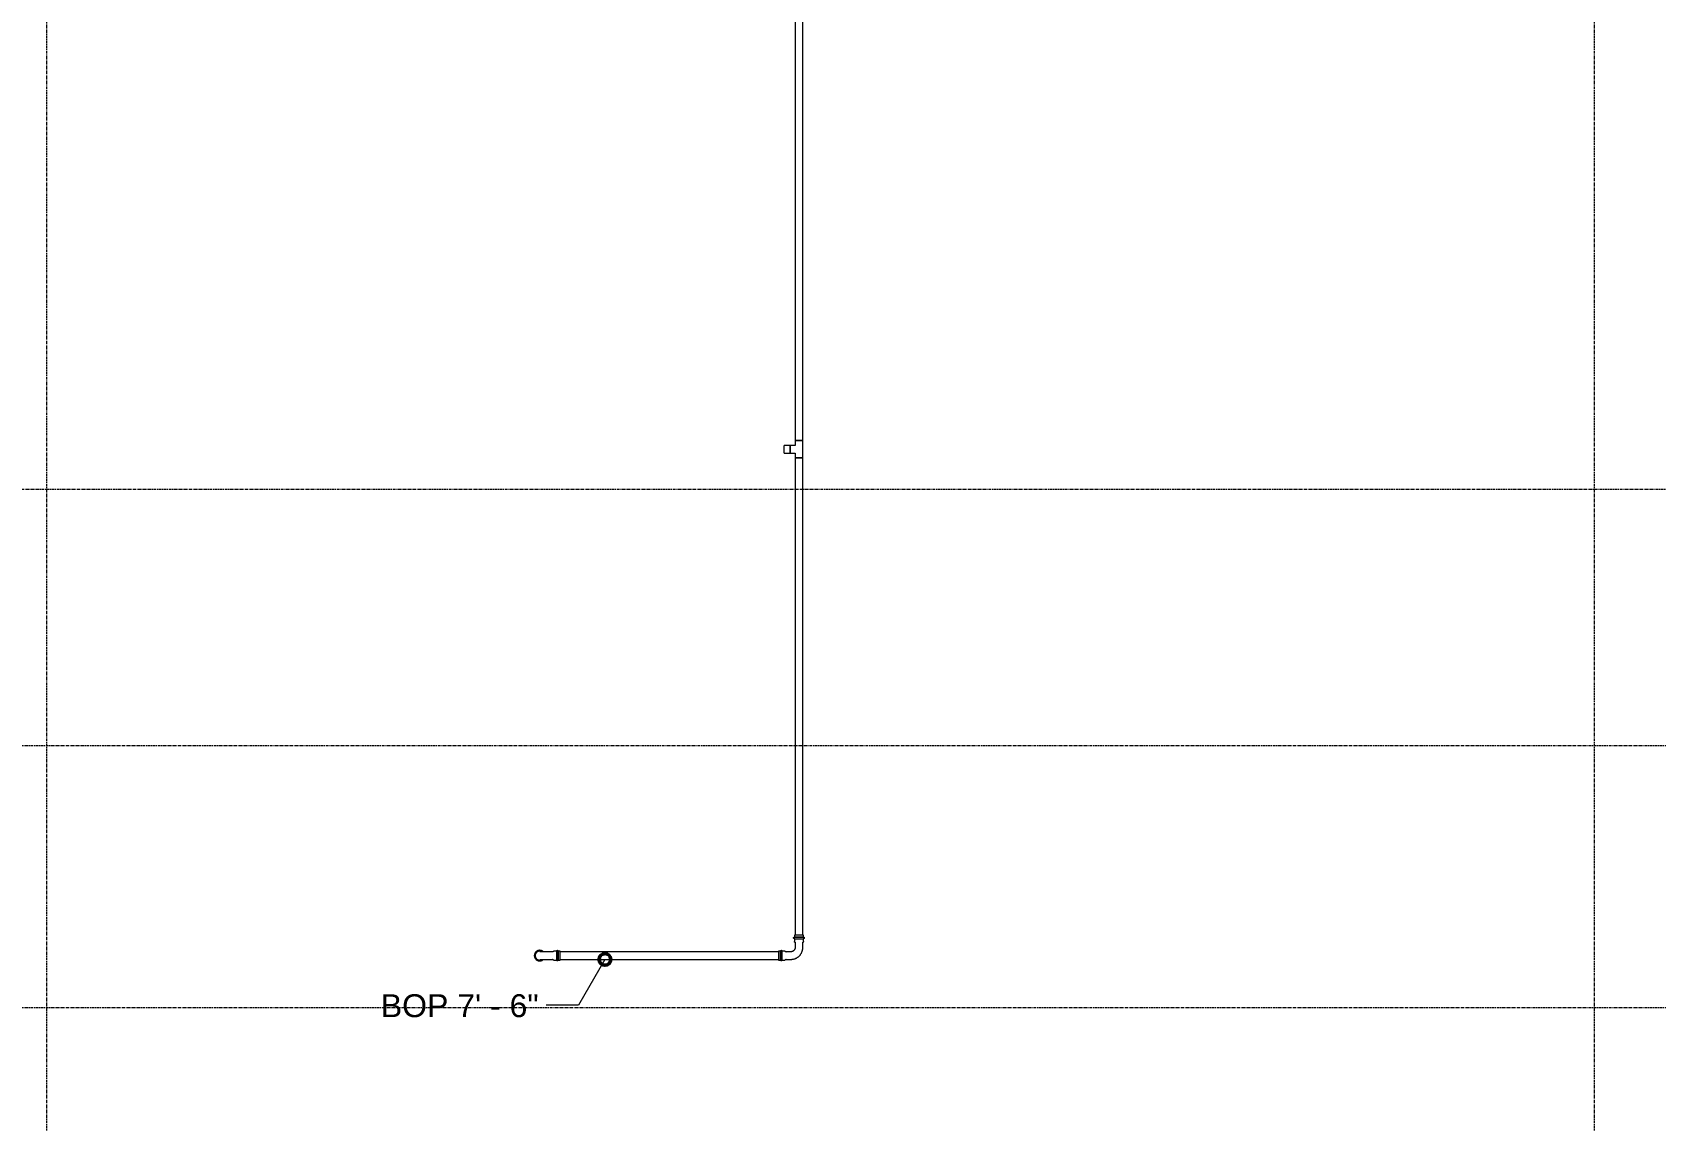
# Model space of a CAD drawing. Header units: inches. Extents: x -3679 to 241, y -496 to 1784.
# Drawn here: x -268.4 to 10.5, y -19.4 to 167.5 of the extents above; entities that cross this region are included whole.
import ezdxf

# ---------------------------------------------------------------- set-up
doc = ezdxf.new("R2010")
doc.units = ezdxf.units.IN
doc.header["$MEASUREMENT"] = 0
doc.linetypes.add('Grid Line', pattern=[0.875, 0.5, -0.125, 0.125, -0.125])
for name, color, linetype, lineweight in [('G-ANNO-DIMS', 251, 'Continuous', 9), ('P-PIPE', 1, 'Continuous', 9), ('P-PIPE-CNTR', 1, 'Continuous', 9), ('S-GRID', 8, 'Continuous', 9)]:
    doc.layers.add(name, color=color, linetype=linetype, lineweight=lineweight)
doc.styles.add('Arial', font='arial.ttf', dxfattribs={"height": 3.934132})

# ---------------------------------------------------------------- blocks, each defined once
blk = doc.blocks.new('Victaulic-VicPress316-Elbow 90-45deg Style P568_P571 - Standard-V1-SECOND LEVEL')
at = {"layer": 'P-PIPE'}
for p, q in [((-0.77, 3.52), (-0.77, 3.18)), ((0.77, 3.52), (-0.77, 3.52)), ((-0.77, 3.18), (0.77, 3.18)), ((-0.77, 2.89), (-0.77, 2.44)), ((-0.77, 2.89), (0.77, 2.89)), ((0.77, 3.18), (0.77, 3.52)), ((0.77, 2.44), (0.77, 2.89)), ((-3.18, 0.77), (-3.52, 0.77)), ((-3.52, 0.77), (-3.52, -0.77)), ((-3.18, -0.77), (-3.18, 0.77)), ((-2.44, 0.77), (-2.89, 0.77)), ((-2.89, -0.77), (-2.89, 0.77)), ((-1.39, 0.66), (-2.28, 0.66)), ((-0.66, 2.28), (-0.66, 1.39)), ((0.66, 1.39), (0.66, 2.28)), ((-3.52, -0.77), (-3.18, -0.77)), ((-2.89, -0.77), (-2.44, -0.77)), ((-2.28, -0.66), (-1.39, -0.66))]:
    blk.add_line(p, q, dxfattribs=at)
at = {"layer": 'P-PIPE', "flags": 128}
for points in [[(-0.77, 2.89), (-0.77, 2.89), (-0.78, 2.89), (-0.78, 2.89), (-0.79, 2.89), (-0.8, 2.89), (-0.8, 2.89), (-0.81, 2.9), (-0.81, 2.9), (-0.82, 2.9), (-0.82, 2.9), (-0.83, 2.9), (-0.83, 2.91), (-0.84, 2.91), (-0.84, 2.91), (-0.85, 2.92), (-0.85, 2.92), (-0.86, 2.92), (-0.86, 2.93), (-0.87, 2.93), (-0.87, 2.93), (-0.87, 2.94), (-0.88, 2.94), (-0.88, 2.95), (-0.89, 2.95), (-0.89, 2.96), (-0.89, 2.96), (-0.89, 2.97), (-0.9, 2.97), (-0.9, 2.98), (-0.9, 2.98), (-0.9, 2.99), (-0.91, 2.99), (-0.91, 3), (-0.91, 3.01), (-0.91, 3.01), (-0.91, 3.02), (-0.91, 3.02), (-0.91, 3.03), (-0.91, 3.03), (-0.91, 3.04), (-0.91, 3.05), (-0.91, 3.05), (-0.91, 3.06), (-0.91, 3.06), (-0.91, 3.07), (-0.91, 3.07), (-0.91, 3.08), (-0.9, 3.09), (-0.9, 3.09), (-0.9, 3.1), (-0.9, 3.1), (-0.89, 3.11), (-0.89, 3.11), (-0.89, 3.12), (-0.88, 3.12), (-0.88, 3.13), (-0.88, 3.13), (-0.87, 3.14), (-0.87, 3.14), (-0.86, 3.14), (-0.86, 3.15), (-0.86, 3.15), (-0.85, 3.15), (-0.85, 3.16), (-0.84, 3.16), (-0.84, 3.16), (-0.83, 3.17), (-0.83, 3.17), (-0.82, 3.17), (-0.82, 3.17), (-0.81, 3.17), (-0.8, 3.18), (-0.8, 3.18), (-0.79, 3.18), (-0.79, 3.18), (-0.78, 3.18), (-0.78, 3.18), (-0.77, 3.18), (-0.77, 3.18)], [(0.77, 3.18), (0.77, 3.18), (0.76, 3.18), (0.76, 3.18), (0.76, 3.18), (0.75, 3.18), (0.74, 3.18), (0.74, 3.18), (0.73, 3.18), (0.72, 3.18), (0.71, 3.18), (0.69, 3.18), (0.68, 3.18), (0.67, 3.18), (0.65, 3.18), (0.63, 3.18), (0.61, 3.18), (0.6, 3.18), (0.58, 3.18), (0.56, 3.18), (0.53, 3.18), (0.51, 3.18), (0.49, 3.18), (0.46, 3.18), (0.44, 3.18), (0.41, 3.18), (0.39, 3.18), (0.36, 3.18), (0.33, 3.18), (0.31, 3.18), (0.28, 3.18), (0.25, 3.18), (0.22, 3.18), (0.19, 3.18), (0.16, 3.18), (0.13, 3.18), (0.1, 3.18), (0.07, 3.18), (0.04, 3.18), (0.01, 3.18), (-0.02, 3.18), (-0.05, 3.18), (-0.08, 3.18), (-0.11, 3.18), (-0.14, 3.18), (-0.17, 3.18), (-0.2, 3.18), (-0.23, 3.18), (-0.26, 3.18), (-0.29, 3.18), (-0.32, 3.18), (-0.35, 3.18), (-0.37, 3.18), (-0.4, 3.18), (-0.43, 3.18), (-0.45, 3.18), (-0.48, 3.18), (-0.5, 3.18), (-0.52, 3.18), (-0.54, 3.18), (-0.57, 3.18), (-0.59, 3.18), (-0.6, 3.18), (-0.62, 3.18), (-0.64, 3.18), (-0.66, 3.18), (-0.67, 3.18), (-0.69, 3.18), (-0.7, 3.18), (-0.71, 3.18), (-0.72, 3.18), (-0.73, 3.18), (-0.74, 3.18), (-0.75, 3.18), (-0.75, 3.18), (-0.76, 3.18), (-0.76, 3.18), (-0.77, 3.18), (-0.77, 3.18), (-0.77, 3.18)], [(-0.77, 3.18), (-0.77, 3.18), (-0.76, 3.18), (-0.76, 3.18), (-0.76, 3.18), (-0.75, 3.18), (-0.74, 3.18), (-0.74, 3.18), (-0.73, 3.18)], [(-0.77, 2.89), (-0.77, 2.89), (-0.76, 2.89), (-0.76, 2.89), (-0.76, 2.89), (-0.75, 2.89), (-0.74, 2.89), (-0.74, 2.89), (-0.73, 2.89), (-0.72, 2.89), (-0.71, 2.89), (-0.69, 2.89), (-0.68, 2.89), (-0.67, 2.89), (-0.65, 2.89), (-0.63, 2.89), (-0.61, 2.89), (-0.6, 2.89), (-0.58, 2.89), (-0.56, 2.89), (-0.53, 2.89), (-0.51, 2.89), (-0.49, 2.89), (-0.46, 2.89), (-0.44, 2.89), (-0.41, 2.89), (-0.39, 2.89), (-0.36, 2.89), (-0.33, 2.89), (-0.31, 2.89), (-0.28, 2.89), (-0.25, 2.89), (-0.22, 2.89), (-0.19, 2.89), (-0.16, 2.89), (-0.13, 2.89), (-0.1, 2.89), (-0.07, 2.89), (-0.04, 2.89), (-0.01, 2.89), (0.02, 2.89), (0.05, 2.89), (0.08, 2.89), (0.11, 2.89), (0.14, 2.89), (0.17, 2.89), (0.2, 2.89), (0.23, 2.89), (0.26, 2.89), (0.29, 2.89), (0.32, 2.89), (0.35, 2.89), (0.37, 2.89), (0.4, 2.89), (0.43, 2.89), (0.45, 2.89), (0.48, 2.89), (0.5, 2.89), (0.52, 2.89), (0.54, 2.89), (0.57, 2.89), (0.59, 2.89), (0.6, 2.89), (0.62, 2.89), (0.64, 2.89), (0.66, 2.89), (0.67, 2.89), (0.69, 2.89), (0.7, 2.89), (0.71, 2.89), (0.72, 2.89), (0.73, 2.89), (0.74, 2.89), (0.75, 2.89), (0.75, 2.89), (0.76, 2.89), (0.76, 2.89), (0.77, 2.89), (0.77, 2.89), (0.77, 2.89)], [(-0.72, 2.89), (-0.73, 2.89), (-0.74, 2.89), (-0.75, 2.89), (-0.75, 2.89), (-0.76, 2.89), (-0.76, 2.89), (-0.77, 2.89), (-0.77, 2.89), (-0.77, 2.89)], [(0.72, 3.18), (0.73, 3.18), (0.74, 3.18), (0.75, 3.18), (0.75, 3.18), (0.76, 3.18), (0.76, 3.18), (0.77, 3.18), (0.77, 3.18), (0.77, 3.18)], [(0.77, 2.89), (0.77, 2.89), (0.76, 2.89), (0.76, 2.89), (0.76, 2.89), (0.75, 2.89), (0.74, 2.89), (0.74, 2.89), (0.73, 2.89)], [(0.77, 3.18), (0.77, 3.18), (0.78, 3.18), (0.78, 3.18), (0.79, 3.18), (0.8, 3.18), (0.8, 3.18), (0.81, 3.18), (0.81, 3.17), (0.82, 3.17), (0.82, 3.17), (0.83, 3.17), (0.83, 3.17), (0.84, 3.16), (0.84, 3.16), (0.85, 3.16), (0.85, 3.15), (0.86, 3.15), (0.86, 3.15), (0.87, 3.14), (0.87, 3.14), (0.87, 3.13), (0.88, 3.13), (0.88, 3.12), (0.89, 3.12), (0.89, 3.11), (0.89, 3.11), (0.89, 3.1), (0.9, 3.1), (0.9, 3.09), (0.9, 3.09), (0.9, 3.08), (0.91, 3.08), (0.91, 3.07), (0.91, 3.07), (0.91, 3.06), (0.91, 3.05), (0.91, 3.05), (0.91, 3.04), (0.91, 3.04), (0.91, 3.03), (0.91, 3.03), (0.91, 3.02), (0.91, 3.01), (0.91, 3.01), (0.91, 3), (0.91, 3), (0.91, 2.99), (0.9, 2.99), (0.9, 2.98), (0.9, 2.98), (0.9, 2.97), (0.89, 2.97), (0.89, 2.96), (0.89, 2.96), (0.88, 2.95), (0.88, 2.95), (0.88, 2.94), (0.87, 2.94), (0.87, 2.93), (0.86, 2.93), (0.86, 2.92), (0.86, 2.92), (0.85, 2.92), (0.85, 2.91), (0.84, 2.91), (0.84, 2.91), (0.83, 2.91), (0.83, 2.9), (0.82, 2.9), (0.82, 2.9), (0.81, 2.9), (0.8, 2.9), (0.8, 2.89), (0.79, 2.89), (0.79, 2.89), (0.78, 2.89), (0.78, 2.89), (0.77, 2.89), (0.77, 2.89)], [(-3.18, 0.77), (-3.18, 0.77), (-3.18, 0.78), (-3.18, 0.78), (-3.18, 0.79), (-3.18, 0.8), (-3.18, 0.8), (-3.18, 0.81), (-3.17, 0.81), (-3.17, 0.82), (-3.17, 0.82), (-3.17, 0.83), (-3.17, 0.83), (-3.16, 0.84), (-3.16, 0.84), (-3.16, 0.85), (-3.15, 0.85), (-3.15, 0.86), (-3.15, 0.86), (-3.14, 0.87), (-3.14, 0.87), (-3.13, 0.87), (-3.13, 0.88), (-3.12, 0.88), (-3.12, 0.89), (-3.11, 0.89), (-3.11, 0.89), (-3.1, 0.89), (-3.1, 0.9), (-3.09, 0.9), (-3.09, 0.9), (-3.08, 0.9), (-3.08, 0.91), (-3.07, 0.91), (-3.07, 0.91), (-3.06, 0.91), (-3.05, 0.91), (-3.05, 0.91), (-3.04, 0.91), (-3.04, 0.91), (-3.03, 0.91), (-3.03, 0.91), (-3.02, 0.91), (-3.01, 0.91), (-3.01, 0.91), (-3, 0.91), (-3, 0.91), (-2.99, 0.91), (-2.99, 0.9), (-2.98, 0.9), (-2.98, 0.9), (-2.97, 0.9), (-2.97, 0.89), (-2.96, 0.89), (-2.96, 0.89), (-2.95, 0.88), (-2.95, 0.88), (-2.94, 0.88), (-2.94, 0.87), (-2.93, 0.87), (-2.93, 0.86), (-2.92, 0.86), (-2.92, 0.86), (-2.92, 0.85), (-2.91, 0.85), (-2.91, 0.84), (-2.91, 0.84), (-2.91, 0.83), (-2.9, 0.83), (-2.9, 0.82), (-2.9, 0.82), (-2.9, 0.81), (-2.9, 0.8), (-2.89, 0.8), (-2.89, 0.79), (-2.89, 0.79), (-2.89, 0.78), (-2.89, 0.78), (-2.89, 0.77), (-2.89, 0.77)], [(-3.18, 0.77), (-3.18, 0.77), (-3.18, 0.76), (-3.18, 0.76), (-3.18, 0.76), (-3.18, 0.75), (-3.18, 0.74), (-3.18, 0.74), (-3.18, 0.73), (-3.18, 0.72), (-3.18, 0.71), (-3.18, 0.69), (-3.18, 0.68), (-3.18, 0.67), (-3.18, 0.65), (-3.18, 0.63), (-3.18, 0.61), (-3.18, 0.6), (-3.18, 0.58), (-3.18, 0.56), (-3.18, 0.53), (-3.18, 0.51), (-3.18, 0.49), (-3.18, 0.46), (-3.18, 0.44), (-3.18, 0.41), (-3.18, 0.39), (-3.18, 0.36), (-3.18, 0.33), (-3.18, 0.31), (-3.18, 0.28), (-3.18, 0.25), (-3.18, 0.22), (-3.18, 0.19), (-3.18, 0.16), (-3.18, 0.13), (-3.18, 0.1), (-3.18, 0.07), (-3.18, 0.04), (-3.18, 0.01), (-3.18, -0.02), (-3.18, -0.05), (-3.18, -0.08), (-3.18, -0.11), (-3.18, -0.14), (-3.18, -0.17), (-3.18, -0.2), (-3.18, -0.23), (-3.18, -0.26), (-3.18, -0.29), (-3.18, -0.32), (-3.18, -0.35), (-3.18, -0.37), (-3.18, -0.4), (-3.18, -0.43), (-3.18, -0.45), (-3.18, -0.48), (-3.18, -0.5), (-3.18, -0.52), (-3.18, -0.54), (-3.18, -0.57), (-3.18, -0.59), (-3.18, -0.6), (-3.18, -0.62), (-3.18, -0.64), (-3.18, -0.66), (-3.18, -0.67), (-3.18, -0.69), (-3.18, -0.7), (-3.18, -0.71), (-3.18, -0.72), (-3.18, -0.73), (-3.18, -0.74), (-3.18, -0.75), (-3.18, -0.75), (-3.18, -0.76), (-3.18, -0.76), (-3.18, -0.77), (-3.18, -0.77), (-3.18, -0.77)], [(-3.18, 0.72), (-3.18, 0.73), (-3.18, 0.74), (-3.18, 0.75), (-3.18, 0.75), (-3.18, 0.76), (-3.18, 0.76), (-3.18, 0.77), (-3.18, 0.77), (-3.18, 0.77)], [(-2.89, -0.77), (-2.89, -0.77), (-2.89, -0.76), (-2.89, -0.76), (-2.89, -0.76), (-2.89, -0.75), (-2.89, -0.74), (-2.89, -0.74), (-2.89, -0.73), (-2.89, -0.72), (-2.89, -0.71), (-2.89, -0.69), (-2.89, -0.68), (-2.89, -0.67), (-2.89, -0.65), (-2.89, -0.63), (-2.89, -0.61), (-2.89, -0.6), (-2.89, -0.58), (-2.89, -0.56), (-2.89, -0.53), (-2.89, -0.51), (-2.89, -0.49), (-2.89, -0.46), (-2.89, -0.44), (-2.89, -0.41), (-2.89, -0.39), (-2.89, -0.36), (-2.89, -0.33), (-2.89, -0.31), (-2.89, -0.28), (-2.89, -0.25), (-2.89, -0.22), (-2.89, -0.19), (-2.89, -0.16), (-2.89, -0.13), (-2.89, -0.1), (-2.89, -0.07), (-2.89, -0.04), (-2.89, -0.01), (-2.89, 0.02), (-2.89, 0.05), (-2.89, 0.08), (-2.89, 0.11), (-2.89, 0.14), (-2.89, 0.17), (-2.89, 0.2), (-2.89, 0.23), (-2.89, 0.26), (-2.89, 0.29), (-2.89, 0.32), (-2.89, 0.35), (-2.89, 0.37), (-2.89, 0.4), (-2.89, 0.43), (-2.89, 0.45), (-2.89, 0.48), (-2.89, 0.5), (-2.89, 0.52), (-2.89, 0.54), (-2.89, 0.57), (-2.89, 0.59), (-2.89, 0.6), (-2.89, 0.62), (-2.89, 0.64), (-2.89, 0.66), (-2.89, 0.67), (-2.89, 0.69), (-2.89, 0.7), (-2.89, 0.71), (-2.89, 0.72), (-2.89, 0.73), (-2.89, 0.74), (-2.89, 0.75), (-2.89, 0.75), (-2.89, 0.76), (-2.89, 0.76), (-2.89, 0.77), (-2.89, 0.77), (-2.89, 0.77)], [(-2.89, 0.77), (-2.89, 0.77), (-2.89, 0.76), (-2.89, 0.76), (-2.89, 0.76), (-2.89, 0.75), (-2.89, 0.74), (-2.89, 0.74), (-2.89, 0.73)], [(-2.44, 0.77), (-2.43, 0.77), (-2.42, 0.77), (-2.41, 0.76), (-2.4, 0.76), (-2.38, 0.76), (-2.37, 0.76), (-2.36, 0.76), (-2.35, 0.75), (-2.34, 0.75), (-2.33, 0.74), (-2.32, 0.74), (-2.31, 0.74), (-2.3, 0.73), (-2.29, 0.72), (-2.29, 0.72), (-2.28, 0.71), (-2.27, 0.71), (-2.26, 0.7), (-2.25, 0.69), (-2.24, 0.68), (-2.24, 0.68), (-2.23, 0.67), (-2.22, 0.66), (-2.22, 0.66)], [(-0.66, 1.39), (-0.66, 1.36), (-0.66, 1.33), (-0.66, 1.3), (-0.67, 1.28), (-0.67, 1.25), (-0.68, 1.22), (-0.69, 1.19), (-0.69, 1.16), (-0.7, 1.13), (-0.72, 1.11), (-0.73, 1.08), (-0.74, 1.05), (-0.75, 1.03), (-0.77, 1), (-0.79, 0.98), (-0.8, 0.95), (-0.82, 0.93), (-0.84, 0.91), (-0.86, 0.89), (-0.88, 0.87), (-0.9, 0.85), (-0.92, 0.83), (-0.95, 0.81), (-0.97, 0.79), (-1, 0.77), (-1.02, 0.76), (-1.05, 0.74), (-1.07, 0.73), (-1.1, 0.72), (-1.13, 0.71), (-1.15, 0.7), (-1.18, 0.69), (-1.21, 0.68), (-1.24, 0.67), (-1.27, 0.67), (-1.3, 0.66), (-1.33, 0.66), (-1.36, 0.66), (-1.39, 0.66), (-1.39, 0.66)], [(-1.39, -0.66), (-1.31, -0.66), (-1.23, -0.65), (-1.15, -0.64), (-1.07, -0.63), (-0.99, -0.62), (-0.91, -0.6), (-0.83, -0.58), (-0.75, -0.55), (-0.67, -0.53), (-0.59, -0.5), (-0.52, -0.46), (-0.45, -0.43), (-0.37, -0.39), (-0.3, -0.34), (-0.24, -0.3), (-0.17, -0.25), (-0.1, -0.2), (-0.04, -0.15), (0.02, -0.09), (0.08, -0.04), (0.13, 0.02), (0.19, 0.09), (0.24, 0.15), (0.29, 0.22), (0.33, 0.29), (0.38, 0.35), (0.42, 0.43), (0.45, 0.5), (0.49, 0.57), (0.52, 0.65), (0.55, 0.73), (0.57, 0.81), (0.59, 0.88), (0.61, 0.96), (0.63, 1.04), (0.64, 1.13), (0.65, 1.21), (0.65, 1.29), (0.66, 1.37), (0.66, 1.39)], [(-0.66, 2.22), (-0.67, 2.23), (-0.67, 2.23), (-0.68, 2.24), (-0.69, 2.25), (-0.7, 2.26), (-0.7, 2.27), (-0.71, 2.27), (-0.72, 2.28), (-0.72, 2.29), (-0.73, 2.3), (-0.73, 2.31), (-0.74, 2.32), (-0.74, 2.33), (-0.75, 2.34), (-0.75, 2.35), (-0.76, 2.36), (-0.76, 2.37), (-0.76, 2.38), (-0.76, 2.39), (-0.76, 2.4), (-0.77, 2.42), (-0.77, 2.43), (-0.77, 2.44), (-0.77, 2.44)], [(0.77, 2.44), (0.77, 2.43), (0.77, 2.42), (0.76, 2.41), (0.76, 2.4), (0.76, 2.38), (0.76, 2.37), (0.76, 2.36), (0.75, 2.35), (0.75, 2.34), (0.74, 2.33), (0.74, 2.32), (0.74, 2.31), (0.73, 2.3), (0.72, 2.29), (0.72, 2.29), (0.71, 2.28), (0.71, 2.27), (0.7, 2.26), (0.69, 2.25), (0.68, 2.24), (0.68, 2.24), (0.67, 2.23), (0.66, 2.22), (0.66, 2.22)], [(-3.18, -0.77), (-3.18, -0.77), (-3.18, -0.76), (-3.18, -0.76), (-3.18, -0.76), (-3.18, -0.75), (-3.18, -0.74), (-3.18, -0.74), (-3.18, -0.73)], [(-2.89, -0.77), (-2.89, -0.77), (-2.89, -0.78), (-2.89, -0.78), (-2.89, -0.79), (-2.89, -0.8), (-2.89, -0.8), (-2.9, -0.81), (-2.9, -0.81), (-2.9, -0.82), (-2.9, -0.82), (-2.9, -0.83), (-2.91, -0.83), (-2.91, -0.84), (-2.91, -0.84), (-2.92, -0.85), (-2.92, -0.85), (-2.92, -0.86), (-2.93, -0.86), (-2.93, -0.87), (-2.93, -0.87), (-2.94, -0.87), (-2.94, -0.88), (-2.95, -0.88), (-2.95, -0.89), (-2.96, -0.89), (-2.96, -0.89), (-2.97, -0.89), (-2.97, -0.9), (-2.98, -0.9), (-2.98, -0.9), (-2.99, -0.9), (-2.99, -0.91), (-3, -0.91), (-3.01, -0.91), (-3.01, -0.91), (-3.02, -0.91), (-3.02, -0.91), (-3.03, -0.91), (-3.03, -0.91), (-3.04, -0.91), (-3.05, -0.91), (-3.05, -0.91), (-3.06, -0.91), (-3.06, -0.91), (-3.07, -0.91), (-3.07, -0.91), (-3.08, -0.91), (-3.09, -0.9), (-3.09, -0.9), (-3.1, -0.9), (-3.1, -0.9), (-3.11, -0.89), (-3.11, -0.89), (-3.12, -0.89), (-3.12, -0.88), (-3.13, -0.88), (-3.13, -0.88), (-3.14, -0.87), (-3.14, -0.87), (-3.14, -0.86), (-3.15, -0.86), (-3.15, -0.86), (-3.15, -0.85), (-3.16, -0.85), (-3.16, -0.84), (-3.16, -0.84), (-3.17, -0.83), (-3.17, -0.83), (-3.17, -0.82), (-3.17, -0.82), (-3.17, -0.81), (-3.18, -0.8), (-3.18, -0.8), (-3.18, -0.79), (-3.18, -0.79), (-3.18, -0.78), (-3.18, -0.78), (-3.18, -0.77), (-3.18, -0.77)], [(-2.89, -0.72), (-2.89, -0.73), (-2.89, -0.74), (-2.89, -0.75), (-2.89, -0.75), (-2.89, -0.76), (-2.89, -0.76), (-2.89, -0.77), (-2.89, -0.77), (-2.89, -0.77)], [(-2.22, -0.66), (-2.23, -0.67), (-2.23, -0.67), (-2.24, -0.68), (-2.25, -0.69), (-2.26, -0.7), (-2.27, -0.7), (-2.27, -0.71), (-2.28, -0.72), (-2.29, -0.72), (-2.3, -0.73), (-2.31, -0.73), (-2.32, -0.74), (-2.33, -0.74), (-2.34, -0.75), (-2.35, -0.75), (-2.36, -0.76), (-2.37, -0.76), (-2.38, -0.76), (-2.39, -0.76), (-2.4, -0.76), (-2.42, -0.77), (-2.43, -0.77), (-2.44, -0.77), (-2.44, -0.77)]]:
    blk.add_lwpolyline(points, dxfattribs=at)
blk = doc.blocks.new('Victaulic-VicPress316-Elbow 90-45deg Style P568_P571 - Standard-523083-SECOND LEVEL')
at = {"layer": 'P-PIPE'}
for p, q in [((-3178.28, 1233.46), (-3178.28, 1232.57)), ((-3176.97, 1232.57), (-3176.97, 1233.46)), ((-3178.39, 1232.42), (-3178.39, 1231.96)), ((-3177.63, 1231.96), (-3178.39, 1231.96)), ((-3178.39, 1231.67), (-3178.39, 1231.33)), ((-3177.63, 1231.67), (-3178.39, 1231.67)), ((-3178.39, 1231.33), (-3177.63, 1231.33)), ((-3176.86, 1231.96), (-3177.63, 1231.96)), ((-3176.86, 1231.67), (-3177.63, 1231.67)), ((-3177.63, 1231.33), (-3176.86, 1231.33)), ((-3176.86, 1231.96), (-3176.86, 1232.42)), ((-3176.86, 1231.33), (-3176.86, 1231.67))]:
    blk.add_line(p, q, dxfattribs=at)
at = {"layer": 'P-PIPE', "flags": 128}
for points in [[(-3177.63, 1235.77), (-3177.66, 1235.77), (-3177.7, 1235.76), (-3177.73, 1235.76), (-3177.77, 1235.76), (-3177.81, 1235.75), (-3177.84, 1235.74), (-3177.88, 1235.73), (-3177.91, 1235.72), (-3177.95, 1235.71), (-3177.98, 1235.69), (-3178.01, 1235.68), (-3178.05, 1235.66), (-3178.08, 1235.65), (-3178.11, 1235.63), (-3178.14, 1235.61), (-3178.17, 1235.59), (-3178.2, 1235.56), (-3178.23, 1235.54), (-3178.25, 1235.52), (-3178.28, 1235.49), (-3178.3, 1235.46), (-3178.33, 1235.44), (-3178.35, 1235.41), (-3178.37, 1235.38), (-3178.39, 1235.35), (-3178.41, 1235.32), (-3178.43, 1235.28), (-3178.45, 1235.25), (-3178.46, 1235.22), (-3178.48, 1235.19), (-3178.49, 1235.15), (-3178.5, 1235.12), (-3178.51, 1235.08), (-3178.52, 1235.05), (-3178.52, 1235.01), (-3178.53, 1234.97), (-3178.53, 1234.94), (-3178.54, 1234.9), (-3178.54, 1234.86), (-3178.54, 1234.83), (-3178.53, 1234.79), (-3178.53, 1234.76), (-3178.53, 1234.72), (-3178.52, 1234.68), (-3178.51, 1234.65), (-3178.5, 1234.61), (-3178.49, 1234.58), (-3178.48, 1234.54), (-3178.47, 1234.51), (-3178.45, 1234.48), (-3178.44, 1234.44), (-3178.42, 1234.41), (-3178.4, 1234.38), (-3178.38, 1234.35), (-3178.36, 1234.32), (-3178.34, 1234.29), (-3178.32, 1234.26), (-3178.29, 1234.23)], [(-3176.97, 1234.22), (-3176.95, 1234.25), (-3176.92, 1234.27), (-3176.9, 1234.3), (-3176.88, 1234.33), (-3176.86, 1234.36), (-3176.84, 1234.39), (-3176.82, 1234.42), (-3176.8, 1234.46), (-3176.79, 1234.49), (-3176.77, 1234.52), (-3176.76, 1234.56), (-3176.75, 1234.59), (-3176.74, 1234.63), (-3176.73, 1234.66), (-3176.73, 1234.7), (-3176.72, 1234.74), (-3176.72, 1234.77), (-3176.71, 1234.81), (-3176.71, 1234.85), (-3176.71, 1234.88), (-3176.72, 1234.92), (-3176.72, 1234.95), (-3176.72, 1234.99), (-3176.73, 1235.03), (-3176.74, 1235.06), (-3176.75, 1235.1), (-3176.76, 1235.13), (-3176.77, 1235.17), (-3176.78, 1235.2), (-3176.8, 1235.23), (-3176.81, 1235.27), (-3176.83, 1235.3), (-3176.85, 1235.33), (-3176.87, 1235.36), (-3176.89, 1235.39), (-3176.91, 1235.42), (-3176.93, 1235.45), (-3176.96, 1235.48), (-3176.98, 1235.5), (-3177.01, 1235.53), (-3177.04, 1235.55), (-3177.06, 1235.57), (-3177.09, 1235.6), (-3177.12, 1235.62), (-3177.15, 1235.64), (-3177.19, 1235.65), (-3177.22, 1235.67), (-3177.25, 1235.69), (-3177.29, 1235.7), (-3177.32, 1235.71), (-3177.35, 1235.73), (-3177.39, 1235.74), (-3177.42, 1235.74), (-3177.46, 1235.75), (-3177.5, 1235.76), (-3177.53, 1235.76), (-3177.57, 1235.77), (-3177.61, 1235.77), (-3177.63, 1235.77)], [(-3177.63, 1235.62), (-3177.66, 1235.62), (-3177.69, 1235.62), (-3177.72, 1235.62), (-3177.75, 1235.61), (-3177.78, 1235.61), (-3177.81, 1235.6), (-3177.84, 1235.59), (-3177.87, 1235.58), (-3177.9, 1235.57), (-3177.92, 1235.56), (-3177.95, 1235.55), (-3177.98, 1235.53), (-3178.01, 1235.52), (-3178.03, 1235.5), (-3178.06, 1235.49), (-3178.08, 1235.47), (-3178.11, 1235.45), (-3178.13, 1235.43), (-3178.15, 1235.41), (-3178.17, 1235.39), (-3178.2, 1235.37), (-3178.22, 1235.34), (-3178.23, 1235.32), (-3178.25, 1235.29), (-3178.27, 1235.27), (-3178.29, 1235.24), (-3178.3, 1235.22), (-3178.31, 1235.19), (-3178.33, 1235.16), (-3178.34, 1235.13), (-3178.35, 1235.1), (-3178.36, 1235.07), (-3178.37, 1235.05), (-3178.37, 1235.02), (-3178.38, 1234.99), (-3178.38, 1234.95), (-3178.39, 1234.92), (-3178.39, 1234.89), (-3178.39, 1234.86), (-3178.39, 1234.83), (-3178.39, 1234.8), (-3178.39, 1234.77), (-3178.38, 1234.74), (-3178.38, 1234.71), (-3178.37, 1234.68), (-3178.36, 1234.65), (-3178.36, 1234.62), (-3178.35, 1234.59), (-3178.33, 1234.56), (-3178.32, 1234.54), (-3178.31, 1234.51), (-3178.29, 1234.48), (-3178.28, 1234.46)], [(-3178.28, 1234.85), (-3178.28, 1234.85), (-3178.28, 1234.85), (-3178.28, 1234.84), (-3178.28, 1234.84), (-3178.28, 1234.83), (-3178.28, 1234.81), (-3178.28, 1234.8), (-3178.28, 1234.78), (-3178.28, 1234.77), (-3178.28, 1234.74), (-3178.28, 1234.72), (-3178.28, 1234.7), (-3178.28, 1234.67), (-3178.28, 1234.64), (-3178.28, 1234.61), (-3178.28, 1234.58), (-3178.28, 1234.55), (-3178.28, 1234.51), (-3178.28, 1234.47), (-3178.28, 1234.43), (-3178.28, 1234.39), (-3178.28, 1234.35), (-3178.28, 1234.31), (-3178.28, 1234.26), (-3178.28, 1234.21), (-3178.28, 1234.17), (-3178.28, 1234.12), (-3178.28, 1234.07), (-3178.28, 1234.02), (-3178.28, 1233.97), (-3178.28, 1233.91), (-3178.28, 1233.86), (-3178.28, 1233.81), (-3178.28, 1233.75), (-3178.28, 1233.7), (-3178.28, 1233.64), (-3178.28, 1233.59), (-3178.28, 1233.53), (-3178.28, 1233.48), (-3178.28, 1233.46)], [(-3176.96, 1234.47), (-3176.95, 1234.49), (-3176.94, 1234.52), (-3176.92, 1234.55), (-3176.91, 1234.58), (-3176.9, 1234.61), (-3176.89, 1234.64), (-3176.88, 1234.66), (-3176.88, 1234.69), (-3176.87, 1234.72), (-3176.87, 1234.75), (-3176.86, 1234.79), (-3176.86, 1234.82), (-3176.86, 1234.85), (-3176.86, 1234.88), (-3176.86, 1234.91), (-3176.86, 1234.94), (-3176.87, 1234.97), (-3176.87, 1235), (-3176.88, 1235.03), (-3176.89, 1235.06), (-3176.89, 1235.09), (-3176.9, 1235.12), (-3176.92, 1235.15), (-3176.93, 1235.17), (-3176.94, 1235.2), (-3176.96, 1235.23), (-3176.97, 1235.25), (-3176.99, 1235.28), (-3177.01, 1235.31), (-3177.02, 1235.33), (-3177.04, 1235.35), (-3177.06, 1235.38), (-3177.09, 1235.4), (-3177.11, 1235.42), (-3177.13, 1235.44), (-3177.15, 1235.46), (-3177.18, 1235.48), (-3177.2, 1235.5), (-3177.23, 1235.51), (-3177.26, 1235.53), (-3177.28, 1235.54), (-3177.31, 1235.55), (-3177.34, 1235.57), (-3177.37, 1235.58), (-3177.4, 1235.59), (-3177.43, 1235.6), (-3177.46, 1235.6), (-3177.49, 1235.61), (-3177.52, 1235.61), (-3177.55, 1235.62), (-3177.58, 1235.62), (-3177.61, 1235.62), (-3177.63, 1235.62)], [(-3176.97, 1233.46), (-3176.97, 1233.52), (-3176.97, 1233.57), (-3176.97, 1233.63), (-3176.97, 1233.68), (-3176.97, 1233.74), (-3176.97, 1233.79), (-3176.97, 1233.85), (-3176.97, 1233.9), (-3176.97, 1233.95), (-3176.97, 1234), (-3176.97, 1234.06), (-3176.97, 1234.11), (-3176.97, 1234.15), (-3176.97, 1234.2), (-3176.97, 1234.25), (-3176.97, 1234.29), (-3176.97, 1234.34), (-3176.97, 1234.38), (-3176.97, 1234.42), (-3176.97, 1234.46), (-3176.97, 1234.5), (-3176.97, 1234.54), (-3176.97, 1234.57), (-3176.97, 1234.6), (-3176.97, 1234.63), (-3176.97, 1234.66), (-3176.97, 1234.69), (-3176.97, 1234.72), (-3176.97, 1234.74), (-3176.97, 1234.76), (-3176.97, 1234.78), (-3176.97, 1234.8), (-3176.97, 1234.81), (-3176.97, 1234.82), (-3176.97, 1234.83), (-3176.97, 1234.84), (-3176.97, 1234.85), (-3176.97, 1234.85), (-3176.97, 1234.85), (-3176.97, 1234.85)], [(-3178.39, 1231.67), (-3178.4, 1231.67), (-3178.4, 1231.67), (-3178.41, 1231.67), (-3178.41, 1231.68), (-3178.42, 1231.68), (-3178.43, 1231.68), (-3178.43, 1231.68), (-3178.44, 1231.68), (-3178.44, 1231.68), (-3178.45, 1231.68), (-3178.45, 1231.69), (-3178.46, 1231.69), (-3178.46, 1231.69), (-3178.47, 1231.7), (-3178.47, 1231.7), (-3178.48, 1231.7), (-3178.48, 1231.71), (-3178.49, 1231.71), (-3178.49, 1231.71), (-3178.5, 1231.72), (-3178.5, 1231.72), (-3178.5, 1231.73), (-3178.51, 1231.73), (-3178.51, 1231.74), (-3178.51, 1231.74), (-3178.52, 1231.75), (-3178.52, 1231.75), (-3178.52, 1231.76), (-3178.52, 1231.76), (-3178.53, 1231.77), (-3178.53, 1231.77), (-3178.53, 1231.78), (-3178.53, 1231.78), (-3178.53, 1231.79), (-3178.53, 1231.79), (-3178.54, 1231.8), (-3178.54, 1231.81), (-3178.54, 1231.81), (-3178.54, 1231.82), (-3178.54, 1231.82), (-3178.54, 1231.83), (-3178.54, 1231.83), (-3178.54, 1231.84), (-3178.53, 1231.85), (-3178.53, 1231.85), (-3178.53, 1231.86), (-3178.53, 1231.86), (-3178.53, 1231.87), (-3178.53, 1231.87), (-3178.52, 1231.88), (-3178.52, 1231.88), (-3178.52, 1231.89), (-3178.52, 1231.89), (-3178.51, 1231.9), (-3178.51, 1231.9), (-3178.51, 1231.91), (-3178.5, 1231.91), (-3178.5, 1231.92), (-3178.49, 1231.92), (-3178.49, 1231.93), (-3178.49, 1231.93), (-3178.48, 1231.93), (-3178.48, 1231.94), (-3178.47, 1231.94), (-3178.47, 1231.94), (-3178.46, 1231.95), (-3178.46, 1231.95), (-3178.45, 1231.95), (-3178.45, 1231.95), (-3178.44, 1231.96), (-3178.43, 1231.96), (-3178.43, 1231.96), (-3178.42, 1231.96), (-3178.42, 1231.96), (-3178.41, 1231.96), (-3178.41, 1231.96), (-3178.4, 1231.96), (-3178.39, 1231.96), (-3178.39, 1231.96)], [(-3178.39, 1232.42), (-3178.39, 1232.43), (-3178.39, 1232.44), (-3178.39, 1232.45), (-3178.39, 1232.46), (-3178.39, 1232.47), (-3178.38, 1232.48), (-3178.38, 1232.49), (-3178.38, 1232.5), (-3178.37, 1232.51), (-3178.37, 1232.52), (-3178.37, 1232.53), (-3178.36, 1232.54), (-3178.36, 1232.55), (-3178.35, 1232.56), (-3178.34, 1232.57), (-3178.34, 1232.58), (-3178.33, 1232.59), (-3178.32, 1232.6), (-3178.32, 1232.6), (-3178.31, 1232.61), (-3178.3, 1232.62), (-3178.29, 1232.63), (-3178.28, 1232.63), (-3178.28, 1232.63)], [(-3177.63, 1231.96), (-3177.66, 1231.96), (-3177.69, 1231.96), (-3177.72, 1231.96), (-3177.75, 1231.96), (-3177.78, 1231.96), (-3177.81, 1231.96), (-3177.84, 1231.96), (-3177.87, 1231.96), (-3177.9, 1231.96), (-3177.92, 1231.96), (-3177.95, 1231.96), (-3177.98, 1231.96), (-3178.01, 1231.96), (-3178.03, 1231.96), (-3178.06, 1231.96), (-3178.08, 1231.96), (-3178.11, 1231.96), (-3178.13, 1231.96), (-3178.15, 1231.96), (-3178.17, 1231.96), (-3178.2, 1231.96), (-3178.22, 1231.96), (-3178.23, 1231.96), (-3178.25, 1231.96), (-3178.27, 1231.96), (-3178.29, 1231.96), (-3178.3, 1231.96), (-3178.31, 1231.96), (-3178.33, 1231.96), (-3178.34, 1231.96), (-3178.35, 1231.96), (-3178.36, 1231.96), (-3178.37, 1231.96), (-3178.37, 1231.96), (-3178.38, 1231.96), (-3178.38, 1231.96), (-3178.39, 1231.96), (-3178.39, 1231.96), (-3178.39, 1231.96), (-3178.39, 1231.96)], [(-3178.39, 1231.96), (-3178.39, 1231.96), (-3178.39, 1231.96), (-3178.39, 1231.96), (-3178.38, 1231.96), (-3178.38, 1231.96), (-3178.37, 1231.96), (-3178.36, 1231.96), (-3178.35, 1231.96)], [(-3178.35, 1231.67), (-3178.36, 1231.67), (-3178.37, 1231.67), (-3178.37, 1231.67), (-3178.38, 1231.67), (-3178.38, 1231.67), (-3178.39, 1231.67), (-3178.39, 1231.67), (-3178.39, 1231.67), (-3178.39, 1231.67)], [(-3178.39, 1231.67), (-3178.39, 1231.67), (-3178.39, 1231.67), (-3178.39, 1231.67), (-3178.38, 1231.67), (-3178.38, 1231.67), (-3178.37, 1231.67), (-3178.36, 1231.67), (-3178.35, 1231.67), (-3178.34, 1231.67), (-3178.33, 1231.67), (-3178.32, 1231.67), (-3178.3, 1231.67), (-3178.29, 1231.67), (-3178.27, 1231.67), (-3178.26, 1231.67), (-3178.24, 1231.67), (-3178.22, 1231.67), (-3178.2, 1231.67), (-3178.18, 1231.67), (-3178.16, 1231.67), (-3178.14, 1231.67), (-3178.11, 1231.67), (-3178.09, 1231.67), (-3178.06, 1231.67), (-3178.04, 1231.67), (-3178.01, 1231.67), (-3177.99, 1231.67), (-3177.96, 1231.67), (-3177.93, 1231.67), (-3177.9, 1231.67), (-3177.87, 1231.67), (-3177.84, 1231.67), (-3177.82, 1231.67), (-3177.79, 1231.67), (-3177.76, 1231.67), (-3177.72, 1231.67), (-3177.69, 1231.67), (-3177.66, 1231.67), (-3177.63, 1231.67), (-3177.63, 1231.67)], [(-3176.86, 1231.96), (-3176.86, 1231.96), (-3176.86, 1231.96), (-3176.86, 1231.96), (-3176.87, 1231.96), (-3176.87, 1231.96), (-3176.88, 1231.96), (-3176.89, 1231.96), (-3176.9, 1231.96), (-3176.91, 1231.96), (-3176.92, 1231.96), (-3176.93, 1231.96), (-3176.95, 1231.96), (-3176.96, 1231.96), (-3176.98, 1231.96), (-3176.99, 1231.96), (-3177.01, 1231.96), (-3177.03, 1231.96), (-3177.05, 1231.96), (-3177.07, 1231.96), (-3177.09, 1231.96), (-3177.11, 1231.96), (-3177.14, 1231.96), (-3177.16, 1231.96), (-3177.19, 1231.96), (-3177.21, 1231.96), (-3177.24, 1231.96), (-3177.26, 1231.96), (-3177.29, 1231.96), (-3177.32, 1231.96), (-3177.35, 1231.96), (-3177.38, 1231.96), (-3177.41, 1231.96), (-3177.43, 1231.96), (-3177.46, 1231.96), (-3177.49, 1231.96), (-3177.53, 1231.96), (-3177.56, 1231.96), (-3177.59, 1231.96), (-3177.62, 1231.96), (-3177.63, 1231.96)], [(-3177.63, 1231.67), (-3177.59, 1231.67), (-3177.56, 1231.67), (-3177.53, 1231.67), (-3177.5, 1231.67), (-3177.47, 1231.67), (-3177.44, 1231.67), (-3177.41, 1231.67), (-3177.38, 1231.67), (-3177.35, 1231.67), (-3177.33, 1231.67), (-3177.3, 1231.67), (-3177.27, 1231.67), (-3177.24, 1231.67), (-3177.22, 1231.67), (-3177.19, 1231.67), (-3177.17, 1231.67), (-3177.14, 1231.67), (-3177.12, 1231.67), (-3177.1, 1231.67), (-3177.08, 1231.67), (-3177.05, 1231.67), (-3177.03, 1231.67), (-3177.02, 1231.67), (-3177, 1231.67), (-3176.98, 1231.67), (-3176.96, 1231.67), (-3176.95, 1231.67), (-3176.94, 1231.67), (-3176.92, 1231.67), (-3176.91, 1231.67), (-3176.9, 1231.67), (-3176.89, 1231.67), (-3176.88, 1231.67), (-3176.88, 1231.67), (-3176.87, 1231.67), (-3176.87, 1231.67), (-3176.86, 1231.67), (-3176.86, 1231.67), (-3176.86, 1231.67), (-3176.86, 1231.67)], [(-3176.97, 1232.63), (-3176.96, 1232.63), (-3176.95, 1232.62), (-3176.94, 1232.61), (-3176.93, 1232.61), (-3176.93, 1232.6), (-3176.92, 1232.59), (-3176.91, 1232.58), (-3176.91, 1232.57), (-3176.9, 1232.56), (-3176.9, 1232.55), (-3176.89, 1232.54), (-3176.89, 1232.53), (-3176.88, 1232.52), (-3176.88, 1232.51), (-3176.87, 1232.5), (-3176.87, 1232.49), (-3176.87, 1232.48), (-3176.86, 1232.47), (-3176.86, 1232.46), (-3176.86, 1232.45), (-3176.86, 1232.44), (-3176.86, 1232.43), (-3176.86, 1232.42), (-3176.86, 1232.42)], [(-3176.9, 1231.96), (-3176.89, 1231.96), (-3176.88, 1231.96), (-3176.88, 1231.96), (-3176.87, 1231.96), (-3176.87, 1231.96), (-3176.86, 1231.96), (-3176.86, 1231.96), (-3176.86, 1231.96), (-3176.86, 1231.96)], [(-3176.86, 1231.67), (-3176.86, 1231.67), (-3176.86, 1231.67), (-3176.86, 1231.67), (-3176.87, 1231.67), (-3176.87, 1231.67), (-3176.88, 1231.67), (-3176.89, 1231.67), (-3176.9, 1231.67)], [(-3176.86, 1231.96), (-3176.85, 1231.96), (-3176.85, 1231.96), (-3176.84, 1231.96), (-3176.84, 1231.96), (-3176.83, 1231.96), (-3176.82, 1231.96), (-3176.82, 1231.96), (-3176.81, 1231.96), (-3176.81, 1231.96), (-3176.8, 1231.95), (-3176.8, 1231.95), (-3176.79, 1231.95), (-3176.79, 1231.95), (-3176.78, 1231.94), (-3176.78, 1231.94), (-3176.77, 1231.94), (-3176.77, 1231.93), (-3176.76, 1231.93), (-3176.76, 1231.92), (-3176.75, 1231.92), (-3176.75, 1231.92), (-3176.75, 1231.91), (-3176.74, 1231.91), (-3176.74, 1231.9), (-3176.74, 1231.9), (-3176.73, 1231.89), (-3176.73, 1231.89), (-3176.73, 1231.88), (-3176.73, 1231.88), (-3176.72, 1231.87), (-3176.72, 1231.87), (-3176.72, 1231.86), (-3176.72, 1231.85), (-3176.72, 1231.85), (-3176.72, 1231.84), (-3176.71, 1231.84), (-3176.71, 1231.83), (-3176.71, 1231.83), (-3176.71, 1231.82), (-3176.71, 1231.81), (-3176.71, 1231.81), (-3176.71, 1231.8), (-3176.71, 1231.8), (-3176.72, 1231.79), (-3176.72, 1231.79), (-3176.72, 1231.78), (-3176.72, 1231.77), (-3176.72, 1231.77), (-3176.72, 1231.76), (-3176.73, 1231.76), (-3176.73, 1231.75), (-3176.73, 1231.75), (-3176.73, 1231.74), (-3176.74, 1231.74), (-3176.74, 1231.73), (-3176.74, 1231.73), (-3176.75, 1231.72), (-3176.75, 1231.72), (-3176.76, 1231.72), (-3176.76, 1231.71), (-3176.76, 1231.71), (-3176.77, 1231.7), (-3176.77, 1231.7), (-3176.78, 1231.7), (-3176.78, 1231.69), (-3176.79, 1231.69), (-3176.79, 1231.69), (-3176.8, 1231.69), (-3176.8, 1231.68), (-3176.81, 1231.68), (-3176.82, 1231.68), (-3176.82, 1231.68), (-3176.83, 1231.68), (-3176.83, 1231.68), (-3176.84, 1231.67), (-3176.84, 1231.67), (-3176.85, 1231.67), (-3176.86, 1231.67), (-3176.86, 1231.67)]]:
    blk.add_lwpolyline(points, dxfattribs=at)

msp = doc.modelspace()

# ---------------------------------------------------------------- linework, layer by layer
at = {"layer": 'G-ANNO-DIMS'}
for p, q in [((-170.02, 8.27), (-174.55, 0.42)), ((-174.55, 0.42), (-180.12, 0.42))]:
    msp.add_line(p, q, dxfattribs=at)
at = {"layer": 'G-ANNO-DIMS', "lineweight": 50}
msp.add_circle((-170.02, 8.27), 1, dxfattribs=at)
at = {"layer": 'P-PIPE'}
for p, q in [((-137.34, 213.32), (-137.34, 97.4)), ((-136.02, 97.4), (-136.02, 213.32)), ((-138.17, 96.56), (-139.25, 96.56)), ((-139.25, 95.25), (-139.25, 96.56)), ((-139.25, 95.25), (-138.17, 95.25)), ((-138.17, 96.56), (-138.17, 95.25)), ((-137.34, 96.56), (-138.17, 96.56)), ((-138.17, 96.54), (-138.17, 96.56)), ((-138.17, 96.47), (-138.17, 96.54)), ((-138.17, 96.37), (-138.17, 96.47)), ((-138.17, 96.23), (-138.17, 96.37)), ((-138.17, 96.07), (-138.17, 96.23)), ((-138.17, 95.73), (-138.17, 96.07)), ((-138.17, 95.57), (-138.17, 95.73)), ((-138.17, 95.44), (-138.17, 95.57)), ((-138.17, 95.33), (-138.17, 95.44)), ((-138.17, 95.27), (-138.17, 95.33)), ((-138.17, 95.25), (-138.17, 95.27)), ((-138.17, 95.25), (-137.34, 95.25)), ((-136.02, 97.4), (-137.34, 97.4)), ((-137.34, 97.4), (-137.34, 96.56)), ((-137.34, 97.4), (-137.31, 97.4)), ((-137.34, 95.25), (-137.34, 94.41)), ((-137.31, 97.4), (-137.25, 97.4)), ((-137.25, 97.4), (-137.14, 97.4)), ((-137.14, 97.4), (-137.01, 97.4)), ((-137.01, 97.4), (-136.85, 97.4)), ((-136.85, 97.4), (-136.51, 97.4)), ((-136.51, 97.4), (-136.35, 97.4)), ((-136.35, 97.4), (-136.21, 97.4)), ((-136.21, 97.4), (-136.11, 97.4)), ((-136.11, 97.4), (-136.04, 97.4)), ((-136.04, 97.4), (-136.02, 97.4)), ((-136.02, 94.41), (-136.02, 97.4)), ((-137.34, 94.41), (-137.34, 12.45)), ((-137.34, 94.41), (-136.02, 94.41)), ((-137.31, 94.41), (-137.34, 94.41)), ((-137.25, 94.41), (-137.31, 94.41)), ((-137.14, 94.41), (-137.25, 94.41)), ((-137.01, 94.41), (-137.14, 94.41)), ((-136.85, 94.41), (-137.01, 94.41)), ((-136.51, 94.41), (-136.85, 94.41)), ((-136.35, 94.41), (-136.51, 94.41)), ((-136.21, 94.41), (-136.35, 94.41)), ((-136.11, 94.41), (-136.21, 94.41)), ((-136.04, 94.41), (-136.11, 94.41)), ((-136.02, 94.41), (-136.04, 94.41)), ((-136.02, 12.45), (-136.02, 94.41)), ((-140.2, 9.59), (-177.72, 9.59)), ((-177.72, 8.27), (-140.2, 8.27))]:
    msp.add_line(p, q, dxfattribs=at)
at = {"layer": 'P-PIPE-CNTR'}
for p, q in [((-182.24, 8.93), (-181.98, 8.93)), ((-181.24, 9.67), (-181.24, 9.93)), ((-181.24, 7.93), (-181.24, 8.19))]:
    msp.add_line(p, q, dxfattribs=at)
at = {"layer": 'S-GRID', "linetype": 'Grid Line'}
for p, q in [((-266, 1771.74), (-266, -484.26)), ((0, 1771.74), (0, -484.26)), ((228, 89), (-3666.39, 89)), ((-3666.39, 45), (228, 45)), ((-3666.39, 0), (228, 0))]:
    msp.add_line(p, q, dxfattribs=at)

# ---------------------------------------------------------------- block references
at = {"layer": 'P-PIPE'}
msp.add_blockref('Victaulic-VicPress316-Elbow 90-45deg Style P568_P571 - Standard-V1-SECOND LEVEL', (-136.68, 8.93), dxfattribs=at)
at = {"layer": 'P-PIPE', "rotation": 90}
msp.add_blockref('Victaulic-VicPress316-Elbow 90-45deg Style P568_P571 - Standard-523083-SECOND LEVEL', (1053.61, 3186.55), dxfattribs=at)

# ---------------------------------------------------------------- texts
at = {"layer": 'G-ANNO-DIMS', "insert": (-208.54, 2.29), "char_height": 3.9341, "width": 32.304, "attachment_point": 1, "line_spacing_factor": 0.938532, "style": 'Arial'}
msp.add_mtext('BOP 7\' - 6"', dxfattribs=at)

doc.saveas('drawing.dxf')
